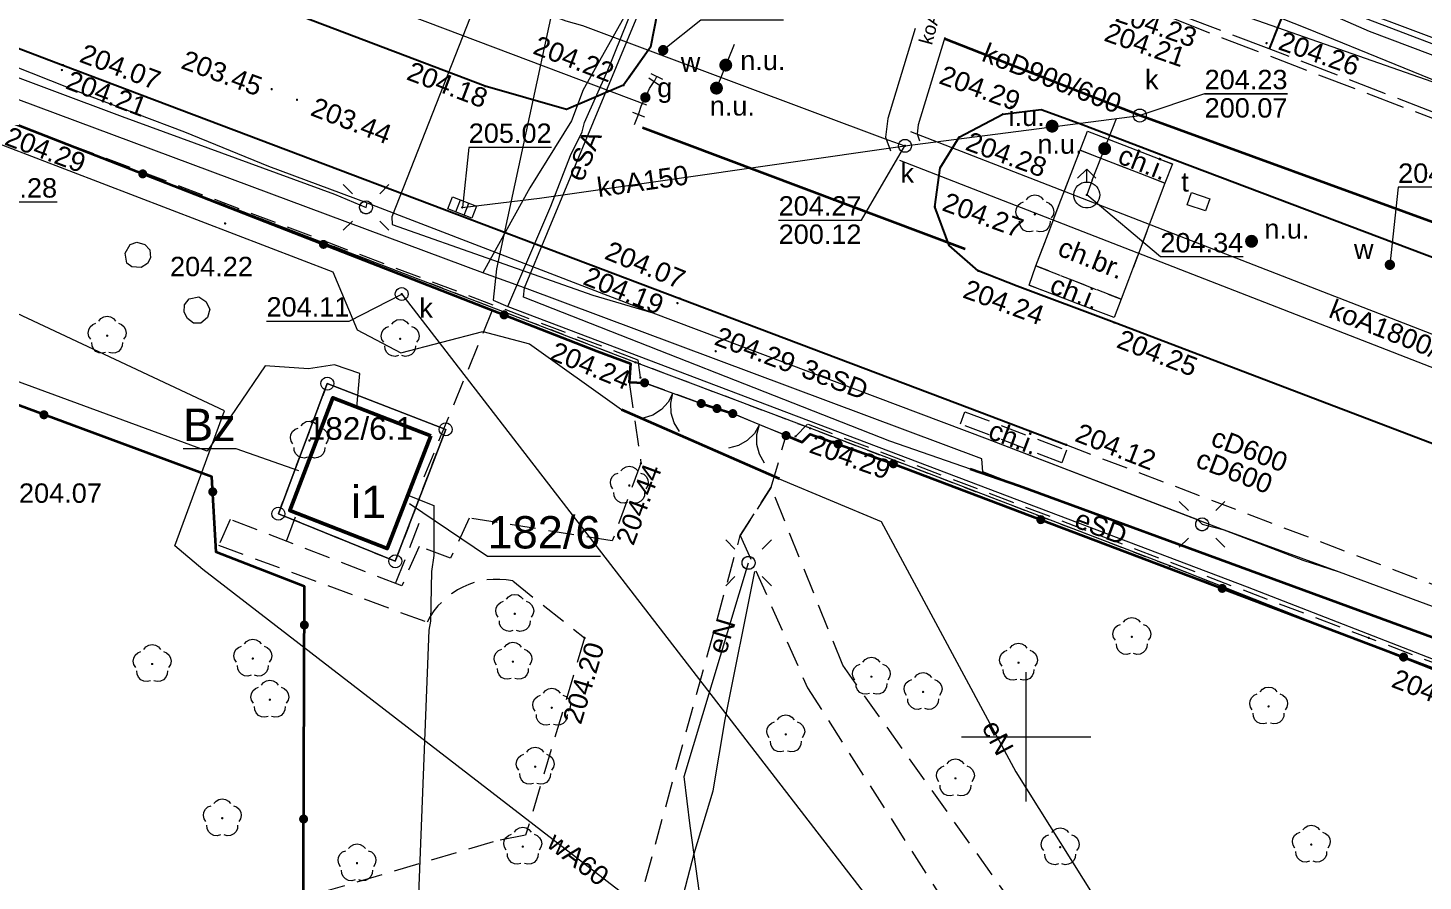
# Model space of a CAD drawing. Extents: x 0 to 7423283, y 0 to 5548300.
# Drawn here: x 7422411.4 to 7422465.4, y 5548194.4 to 5548227.4 of the extents above; entities that cross this region are included whole.
import ezdxf
from ezdxf.enums import TextEntityAlignment as Align

# ---------------------------------------------------------------- set-up
doc = ezdxf.new("R2010")
doc.units = 0
for name, pattern in [('PRZER1-1', [2, 1, -1]), ('PRZER2-1', [3, 2, -1]), ('PRZER3-1', [4, 3, -1])]:
    doc.linetypes.add(name, pattern=pattern)
doc.layers.get('0').update_dxf_attribs({"linetype": 'CONTINUOUS', "lineweight": 13})
for name, color, linetype, lineweight in [('BUIB12_03', 7, 'CONTINUOUS', 18), ('GSLKOC', 7, 'CONTINUOUS', 18), ('KTCR02', 7, 'PRZER2-1', 18), ('KTCR02_O', 7, 'PRZER2-1', 18), ('KTCR04', 7, 'PRZER2-1', 18), ('KTJZ01', 7, 'PRZER3-1', 18), ('KTKR01', 7, 'CONTINUOUS', 25), ('KTOK02', 7, 'CONTINUOUS', 18), ('KTOK05_01', 7, 'CONTINUOUS', 35), ('RTPW02', 7, 'CONTINUOUS', 13), ('RTPW02_O', 7, 'CONTINUOUS', 13), ('SUSM', 7, 'CONTINUOUS', 18)]:
    doc.layers.add(name, color=color, linetype=linetype, lineweight=lineweight)
for name, color, linetype, lineweight, true_color in [('EGBB01', 7, 'CONTINUOUS', 50, 0x0a0909), ('EGBB01_O', 7, 'CONTINUOUS', 50, 0x0a0909), ('EGBD03', 7, 'CONTINUOUS', 18, 0x008000), ('EGBD03_O', 7, 'CONTINUOUS', 18, 0x008000), ('EGBP04', 7, 'CONTINUOUS', 18, 0x008000), ('EGBU01', 7, 'PRZER1-1', 18, 0x008000), ('EGBU01_O', 7, 'PRZER1-1', 18, 0x008000), ('OBOP02', 7, 'CONTINUOUS', 18, 0x008000), ('SUOP03', 1, 'CONTINUOUS', 35, 0xff0000), ('SUPC05_O', 7, 'CONTINUOUS', 18, 0xd200d2), ('SUPE03', 1, 'CONTINUOUS', 18, 0xff0000), ('SUPE03_O', 1, 'CONTINUOUS', 18, 0xff0000), ('SUPE04', 1, 'CONTINUOUS', 18, 0xff0000), ('SUPE04_O', 1, 'CONTINUOUS', 18, 0xff0000), ('SUPG03', 7, 'CONTINUOUS', 18, 0xbfbf00), ('SUPG05', 7, 'CONTINUOUS', 18, 0xbfbf00), ('SUPK03', 7, 'CONTINUOUS', 18, 0x803300), ('SUPK03_O', 7, 'CONTINUOUS', 18, 0x803300), ('SUPK05', 7, 'CONTINUOUS', 18, 0x803300), ('SUPT01', 7, 'CONTINUOUS', 18, 0xff9100), ('SUPW03', 5, 'CONTINUOUS', 18, 0x0000ff), ('SUPW03_O', 5, 'CONTINUOUS', 18, 0x0000ff), ('SUUS02', 7, 'CONTINUOUS', 18, 0x0a0909), ('SUUS05', 7, 'CONTINUOUS', 18, 0x0a0909), ('SUUS15', 7, 'CONTINUOUS', 18, 0xff9100), ('SUUS15_O', 7, 'CONTINUOUS', 18, 0xff9100), ('SUUS22', 7, 'CONTINUOUS', 18, 0x0a0909), ('SUUS22_O', 7, 'CONTINUOUS', 18, 0x0a0909), ('SUXX_01', 7, 'CONTINUOUS', 18, 0x0a0909)]:
    doc.layers.add(name, color=color, linetype=linetype, lineweight=lineweight, true_color=true_color)
for name, color, linetype, true_color in [('SUPS01_02', 7, 'CONTINUOUS', 0xd200d2), ('SUPS01_02_O', 7, 'CONTINUOUS', 0xd200d2), ('SUPS01_05', 7, 'CONTINUOUS', 0x803300), ('SUPS01_05_O', 7, 'CONTINUOUS', 0x803300), ('SUPS01_08', 5, 'CONTINUOUS', 0x0000ff), ('SUPS01_08_O', 5, 'CONTINUOUS', 0x0000ff), ('SUUS25', 7, 'CONTINUOUS', 0x0a0909), ('SUUS25_O', 7, 'CONTINUOUS', 0x0a0909), ('SUUS30_01', 7, 'CONTINUOUS', 0x0a0909), ('SUUS30_01_O', 7, 'CONTINUOUS', 0x0a0909), ('SUUS31_01', 7, 'CONTINUOUS', 0x0a0909), ('SUUS31_01_O', 7, 'CONTINUOUS', 0x0a0909)]:
    doc.layers.add(name, color=color, linetype=linetype, true_color=true_color)
doc.styles.add('GEO-INFO', font='Arial')

# ---------------------------------------------------------------- blocks, each defined once
blk = doc.blocks.new('EPPGS')
at = {"color": 0}
blk.add_lwpolyline([(0.5, 0), (0.475528, -0.154508), (0.404508, -0.293893), (0.293893, -0.404508), (0.154508, -0.475528), (0, -0.5), (-0.154508, -0.475528), (-0.293893, -0.404508), (-0.404508, -0.293893), (-0.475528, -0.154508), (-0.5, 0), (-0.475528, 0.154508), (-0.404508, 0.293893), (-0.293893, 0.404508), (-0.154508, 0.475528), (0, 0.5), (0.154508, 0.475528), (0.293893, 0.404508), (0.404508, 0.293893), (0.475528, 0.154508)], close=True, dxfattribs=at)
blk = doc.blocks.new('EPPGN')
blk.add_hatch(color=0).paths.add_polyline_path([(-0.09, 0), (-0.085595, -0.027812), (-0.072812, -0.052901), (-0.052901, -0.072812), (-0.027812, -0.085595), (0, -0.09), (0.027812, -0.085595), (0.052901, -0.072812), (0.072812, -0.052901), (0.085595, -0.027812), (0.09, 0), (0.085595, 0.027812), (0.072812, 0.052901), (0.052901, 0.072812), (0.027812, 0.085595), (0, 0.09), (-0.027812, 0.085595), (-0.052901, 0.072812), (-0.072812, 0.052901), (-0.085595, 0.027812)])
blk = doc.blocks.new('SPDLP')
blk.add_hatch(color=0).paths.add_polyline_path([(-0.09, 0), (-0.085595, -0.027812), (-0.072812, -0.052901), (-0.052901, -0.072812), (-0.027812, -0.085595), (0, -0.09), (0.027812, -0.085595), (0.052901, -0.072812), (0.072812, -0.052901), (0.085595, -0.027812), (0.09, 0), (0.085595, 0.027812), (0.072812, 0.052901), (0.052901, 0.072812), (0.027812, 0.085595), (0, 0.09), (-0.027812, 0.085595), (-0.052901, 0.072812), (-0.072812, 0.052901), (-0.085595, 0.027812)])
at = {"color": 0}
for points in [[(-1.292703, 0.137547), (-1.355024, 0.389802), (-1.327532, 0.648184), (-1.213525, 0.881678), (-1.026689, 1.062258), (-0.78945, 1.168249), (-0.530282, 1.186929)], [(-0.268652, 1.271938), (-0.048001, 1.40916), (0.20623, 1.462858), (0.463525, 1.426585), (0.693003, 1.304695), (0.867117, 1.11182), (0.964971, 0.871109)], [(1.126667, 0.648554), (1.325358, 0.481106), (1.454989, 0.255912), (1.5, 0), (1.454989, -0.255912), (1.325358, -0.481106), (1.126667, -0.648554)], [(-0.530282, -1.186929), (-0.78945, -1.168249), (-1.026689, -1.062258), (-1.213525, -0.881678), (-1.327532, -0.648184), (-1.355024, -0.389802), (-1.292703, -0.137547)], [(0.964971, -0.871109), (0.867117, -1.11182), (0.693003, -1.304695), (0.463525, -1.426585), (0.20623, -1.462858), (-0.048001, -1.40916), (-0.268652, -1.271938)]]:
    blk.add_lwpolyline(points, dxfattribs=at)
blk = doc.blocks.new('KOLO')
blk.add_hatch(color=0).paths.add_polyline_path([(0, 0.5), (-0.12941, 0.482963), (-0.25, 0.433013), (-0.353553, 0.353553), (-0.433013, 0.25), (-0.482963, 0.12941), (-0.5, 0), (-0.482963, -0.12941), (-0.433013, -0.25), (-0.353553, -0.353553), (-0.25, -0.433013), (-0.12941, -0.482963), (0, -0.5), (0.12941, -0.482963), (0.25, -0.433013), (0.353553, -0.353553), (0.433013, -0.25), (0.482963, -0.12941), (0.5, 0), (0.482963, 0.12941), (0.433013, 0.25), (0.353553, 0.353553), (0.25, 0.433013), (0.12941, 0.482963)])
blk = doc.blocks.new('SUUS05')
at = {"color": 0}
blk.add_lwpolyline([(0.5, -0.25), (-0.5, -0.25), (-0.5, 0.25), (0.5, 0.25)], close=True, dxfattribs=at)
for points in [[(-0.175, -0.25), (-0.175, 0.25)], [(0.175, -0.25), (0.175, 0.25)]]:
    blk.add_lwpolyline(points, dxfattribs=at)
blk = doc.blocks.new('OKRAG_PELNY')
at = {"color": 0}
blk.add_lwpolyline([(0.5, 0), (0.482963, -0.12941), (0.433013, -0.25), (0.353553, -0.353553), (0.25, -0.433013), (0.12941, -0.482963), (0, -0.5), (-0.12941, -0.482963), (-0.25, -0.433013), (-0.353553, -0.353553), (-0.433013, -0.25), (-0.482963, -0.12941), (-0.5, 0), (-0.482963, 0.12941), (-0.433013, 0.25), (-0.353553, 0.353553), (-0.25, 0.433013), (-0.12941, 0.482963), (0, 0.5), (0.12941, 0.482963), (0.25, 0.433013), (0.353553, 0.353553), (0.433013, 0.25), (0.482963, 0.12941)], close=True, dxfattribs=at)
blk = doc.blocks.new('PION_C')
at = {"color": 0}
blk.add_lwpolyline([(0, 0.5), (0, -0.5)], dxfattribs=at)
blk = doc.blocks.new('PROSTOKAT1_5-1_PELNY')
at = {"color": 0}
blk.add_lwpolyline([(0.75, -0.5), (-0.75, -0.5), (-0.75, 0.5), (0.75, 0.5)], close=True, dxfattribs=at)
blk = doc.blocks.new('SUSM01_01')
at = {"color": 0}
for points in [[(-0.353553, 0.353553), (-0.212132, 0.212132)], [(0.353553, 0.353553), (0.212132, 0.212132)], [(-0.353553, -0.353553), (-0.212132, -0.212132)], [(0.353553, -0.353553), (0.212132, -0.212132)]]:
    blk.add_lwpolyline(points, dxfattribs=at)
blk.add_lwpolyline([(0.1, 0), (0.093969, -0.034202), (0.076604, -0.064279), (0.05, -0.086603), (0.025882, -0.096593), (0, -0.1), (-0.025882, -0.096593), (-0.05, -0.086603), (-0.073305, -0.068017), (-0.090097, -0.043388), (-0.098883, -0.014904), (-0.098883, 0.014904), (-0.090097, 0.043388), (-0.073305, 0.068017), (-0.05, 0.086603), (-0.022252, 0.097493), (0.007473, 0.09972), (0.036534, 0.093087), (0.062349, 0.078183), (0.082624, 0.056332), (0.095557, 0.029476)], close=True, dxfattribs=at)
blk = doc.blocks.new('SUUS02')
at = {"color": 0}
blk.add_lwpolyline([(1, 0), (0.984808, -0.173648), (0.939693, -0.34202), (0.866025, -0.5), (0.766044, -0.642788), (0.642788, -0.766044), (0.5, -0.866025), (0.34202, -0.939693), (0.173648, -0.984808), (0, -1), (-0.173648, -0.984808), (-0.34202, -0.939693), (-0.5, -0.866025), (-0.654861, -0.75575), (-0.786053, -0.618159), (-0.888835, -0.458227), (-0.959493, -0.281733), (-0.995472, -0.095056), (-0.995472, 0.095056), (-0.959493, 0.281733), (-0.888835, 0.458227), (-0.786053, 0.618159), (-0.654861, 0.75575), (-0.5, 0.866025), (-0.327068, 0.945001), (-0.142315, 0.989821), (0.047582, 0.998867), (0.235759, 0.971812), (0.415415, 0.909632), (0.580057, 0.814576), (0.723734, 0.690079), (0.841254, 0.540641), (0.928368, 0.371662), (0.981929, 0.189251)], close=True, dxfattribs=at)
for points in [[(1, 0), (2, 0)], [(1.292893, 0.707107), (2, 0), (1.292893, -0.707107)]]:
    blk.add_lwpolyline(points, dxfattribs=at)
blk = doc.blocks.new('SLBRA')
at = {"color": 0}
for points in [[(0, 0), (-0.068148, -0.517638), (-0.267949, -1), (-0.585786, -1.414214), (-1, -1.732051)], [(1, -1.732051), (0.585786, -1.414214), (0.267949, -1), (0.068148, -0.517638), (0, 0)]]:
    blk.add_lwpolyline(points, dxfattribs=at)

msp = doc.modelspace()

# ---------------------------------------------------------------- linework, layer by layer
at = {"color": 7, "linetype": 'Continuous', "lineweight": 13, "elevation": 100, "flags": 128}
for points in [[(7422450, 5548197.5), (7422450, 5548202.5)], [(7422447.5, 5548200), (7422452.5, 5548200)]]:
    msp.add_lwpolyline(points, dxfattribs=at)
at = {"layer": 'BUIB12_03', "color": 7, "linetype": 'Continuous', "lineweight": 18, "elevation": 10.18}
for points in [[(7422415.36, 5548219.02), (7422415.61, 5548219.12), (7422415.93, 5548219.03), (7422416.12, 5548218.82), (7422416.14, 5548218.51), (7422416.03, 5548218.29), (7422415.78, 5548218.14), (7422415.42, 5548218.16), (7422415.23, 5548218.3), (7422415.16, 5548218.69)], [(7422418.01, 5548217), (7422418.29, 5548216.82), (7422418.44, 5548216.53), (7422418.35, 5548216.21), (7422418.09, 5548215.98), (7422417.81, 5548215.99), (7422417.58, 5548216.16), (7422417.45, 5548216.41), (7422417.46, 5548216.7), (7422417.64, 5548216.93)]]:
    msp.add_lwpolyline(points, close=True, dxfattribs=at)
at = {"layer": 'EGBB01', "color": 18, "linetype": 'Continuous', "lineweight": 50, "true_color": 0x0a0909, "elevation": 10.26}
msp.add_lwpolyline([(7422426.99, 5548211.63), (7422423.19, 5548213.1), (7422421.53, 5548208.74), (7422425.3, 5548207.27)], close=True, dxfattribs=at)
at = {"layer": 'EGBD03', "color": 96, "linetype": 'Continuous', "lineweight": 18, "true_color": 0x008000, "elevation": 10.3}
msp.add_lwpolyline([(7422625.3, 5547895.12), (7422601.46, 5548151.54), (7422591.42, 5548155.3), (7422589.92, 5548155.86), (7422587.57, 5548156.75), (7422583.47, 5548158.28), (7422573.31, 5548162.23), (7422572.77, 5548162.45), (7422556.89, 5548168.32), (7422545.47, 5548172.54), (7422514.79, 5548184.14), (7422483.18, 5548195.69), (7422455.56, 5548206.6), (7422441.65, 5548211.92), (7422434.9, 5548214.47), (7422406.59, 5548225.32)], dxfattribs=at)
for points in [[(7422422.98, 5548213.65), (7422421.09, 5548208.62), (7422425.61, 5548206.78), (7422427.56, 5548211.88)], [(7422427.56, 5548211.88), (7422425.61, 5548206.78), (7422421.09, 5548208.62), (7422422.98, 5548213.65)]]:
    msp.add_lwpolyline(points, close=True, dxfattribs=at)
at = {"layer": 'EGBD03_O', "color": 96, "linetype": 'Continuous', "lineweight": 9, "true_color": 0x008000, "elevation": 10.8, "flags": 128}
msp.add_lwpolyline([(7422433.544, 5548206.968), (7422429.176, 5548206.968), (7422426.166, 5548209.007)], dxfattribs=at)
at = {"layer": 'EGBU01', "color": 7, "linetype": 'Continuous', "lineweight": 18, "elevation": 10.17}
msp.add_lwpolyline([(7422625.3, 5547895.12), (7422601.46, 5548151.54), (7422591.42, 5548155.3), (7422589.92, 5548155.86), (7422587.57, 5548156.75), (7422583.47, 5548158.28), (7422573.31, 5548162.23), (7422572.77, 5548162.45), (7422556.89, 5548168.32), (7422545.47, 5548172.54), (7422514.79, 5548184.14), (7422483.18, 5548195.69), (7422455.56, 5548206.6), (7422441.65, 5548211.92), (7422434.9, 5548214.47), (7422406.59, 5548225.32)], dxfattribs=at)
at = {"layer": 'EGBU01', "color": 96, "linetype": 'PRZER1-1', "lineweight": 18, "ltscale": 0.5, "true_color": 0x008000, "elevation": 10.18}
msp.add_lwpolyline([(7422625.3, 5547895.12), (7422601.46, 5548151.54), (7422591.42, 5548155.3), (7422589.92, 5548155.86), (7422587.57, 5548156.75), (7422583.47, 5548158.28), (7422573.31, 5548162.23), (7422572.77, 5548162.45), (7422556.89, 5548168.32), (7422545.47, 5548172.54), (7422514.79, 5548184.14), (7422483.18, 5548195.69), (7422455.56, 5548206.6), (7422441.65, 5548211.92), (7422434.9, 5548214.47), (7422406.59, 5548225.32)], dxfattribs=at)
at = {"layer": 'EGBU01', "color": 7, "linetype": 'Continuous', "lineweight": 18, "elevation": 10.17}
for points in [[(7422422.98, 5548213.65), (7422421.09, 5548208.62), (7422425.61, 5548206.78), (7422427.56, 5548211.88)], [(7422427.56, 5548211.88), (7422425.61, 5548206.78), (7422421.09, 5548208.62), (7422422.98, 5548213.65)]]:
    msp.add_lwpolyline(points, close=True, dxfattribs=at)
at = {"layer": 'EGBU01', "color": 96, "linetype": 'PRZER1-1', "lineweight": 18, "ltscale": 0.5, "true_color": 0x008000, "elevation": 10.18}
for points in [[(7422422.98, 5548213.65), (7422421.09, 5548208.62), (7422425.61, 5548206.78), (7422427.56, 5548211.88)], [(7422427.56, 5548211.88), (7422425.61, 5548206.78), (7422421.09, 5548208.62), (7422422.98, 5548213.65)]]:
    msp.add_lwpolyline(points, close=True, dxfattribs=at)
at = {"layer": 'EGBU01_O', "color": 96, "linetype": 'Continuous', "lineweight": 9, "true_color": 0x008000, "elevation": 10.8, "flags": 128}
msp.add_lwpolyline([(7422417.404, 5548211.144), (7422419.441, 5548211.144), (7422421.873, 5548210.291)], dxfattribs=at)
at = {"layer": 'GSLKOC', "color": 7, "linetype": 'PRZER2-1', "lineweight": 18, "ltscale": 0.5, "elevation": 10.18}
for points in [[(7422426.73, 5548210.05), (7422429.41, 5548216.58)], [(7422421.405, 5548207.557), (7422421.8, 5548208.64)], [(7422425.625, 5548205.921), (7422426.61, 5548208.45)]]:
    msp.add_lwpolyline(points, dxfattribs=at)
at = {"layer": 'KTCR02', "color": 7, "linetype": 'PRZER2-1', "lineweight": 18, "ltscale": 0.5, "elevation": 10.18}
for points in [[(7422360.64, 5548242.75), (7422360.73, 5548243), (7422363.11, 5548244.63), (7422363.18, 5548244.79), (7422391.68, 5548234), (7422412.76, 5548225.96), (7422436.61, 5548216.94), (7422447.83, 5548212.7), (7422451.56, 5548211.28), (7422468.71, 5548204.75), (7422488.52, 5548197.18), (7422509.41, 5548189.24), (7422532.98, 5548180.28), (7422560.57, 5548169.81), (7422584.15, 5548160.89), (7422593.58, 5548157.34), (7422597.33, 5548155.95), (7422605, 5548153.2), (7422612.24, 5548150.87), (7422619.7, 5548148.76)], [(7422435.09, 5548213.88), (7422435, 5548214.56), (7422410.74, 5548223.75), (7422393.06, 5548230.49), (7422375.89, 5548236.98), (7422360.64, 5548242.75)], [(7422601.45, 5548151.59), (7422583.54, 5548158.22), (7422583.52, 5548158.47), (7422582.85, 5548158.71), (7422582.455, 5548157.546), (7422582.42, 5548157.56), (7422581.8, 5548157.81), (7422579.71, 5548158.63), (7422578.9, 5548158.92), (7422576.68, 5548159.77), (7422576.04, 5548160.02), (7422573.79, 5548160.81), (7422573.21, 5548161.04), (7422573.123, 5548161.074), (7422573.61, 5548162.23), (7422572.95, 5548162.48), (7422572.88, 5548162.29), (7422559.48, 5548167.33), (7422531.89, 5548177.79), (7422508.44, 5548186.58), (7422487.38, 5548194.61), (7422467.75, 5548202.1), (7422441.55, 5548212.08), (7422441.09, 5548211.61)]]:
    msp.add_lwpolyline(points, dxfattribs=at)
for points in [[(7422452.38, 5548223.41), (7422455.66, 5548222.14), (7422455.37, 5548221.4), (7422452.09, 5548222.67)], [(7422452.09, 5548222.67), (7422455.37, 5548221.4), (7422453.68, 5548216.91), (7422450.38, 5548218.2)], [(7422450.38, 5548218.2), (7422453.68, 5548216.91), (7422453.41, 5548216.2), (7422450.12, 5548217.45)], [(7422447.64, 5548212.56), (7422451.57, 5548211.07), (7422451.38, 5548210.59), (7422447.47, 5548212.09)], [(7422447.64, 5548212.56), (7422451.57, 5548211.07), (7422451.38, 5548210.59), (7422447.47, 5548212.09)]]:
    msp.add_lwpolyline(points, close=True, dxfattribs=at)
msp.add_lwpolyline([(7422434.08, 5548190.06), (7422438.95, 5548207.78), (7422440.15, 5548209.64), (7422440.72, 5548211.64), (7422438.66, 5548212.49), (7422437.44, 5548212.88), (7422435.25, 5548213.68), (7422434.65, 5548213.7), (7422435.11, 5548210.57), (7422434, 5548207.57), (7422428.47, 5548208.45), (7422427.75, 5548206.9), (7422426.53, 5548207.35), (7422425.86, 5548205.83), (7422419.23, 5548208.4), (7422418.78, 5548207.4), (7422426.84, 5548204.43, -0.338704), (7422430.15, 5548206.02), (7422432.93, 5548203.82), (7422430.65, 5548196.19), (7422429.4, 5548195.94), (7422422.83, 5548194)], format="xyb", dxfattribs=at)
at = {"layer": 'KTCR04', "color": 7, "linetype": 'PRZER2-1', "lineweight": 18, "ltscale": 0.5, "elevation": 10.18}
msp.add_lwpolyline([(7422440.15, 5548209.64), (7422438.95, 5548207.78), (7422441.55, 5548201.89), (7422449.34, 5548189.69), (7422470.07, 5548166.05), (7422476.71, 5548156.59), (7422481.7, 5548154.28), (7422472.05, 5548167), (7422451.3, 5548191), (7422442.91, 5548202.77)], close=True, dxfattribs=at)
at = {"layer": 'KTJZ01', "color": 7, "linetype": 'PRZER3-1', "lineweight": 18, "ltscale": 0.5, "elevation": 10.18}
for points in [[(7422329.53, 5548262.96), (7422328.25, 5548263.93), (7422327.51, 5548266.07), (7422327.97, 5548267.72), (7422329.43, 5548269.02), (7422331.02, 5548269.5), (7422332.57, 5548269.17), (7422348.64, 5548263.05), (7422386.58, 5548248.69), (7422433.37, 5548230.93), (7422434.61, 5548230.22), (7422435.35, 5548229.28), (7422435.74, 5548227.97), (7422435.48, 5548226.65), (7422434.44, 5548225.18), (7422432.23, 5548224.24), (7422429.09, 5548225.14), (7422383.01, 5548242.62), (7422358.98, 5548251.79)], [(7422453.41, 5548216.01), (7422449.66, 5548217.42), (7422448.15, 5548218.01), (7422447.03, 5548218.99), (7422446.48, 5548220.48), (7422446.68, 5548221.99), (7422447.41, 5548223.17), (7422449.1, 5548224.06), (7422450.59, 5548224.24), (7422452.04, 5548223.71), (7422455.76, 5548222.3), (7422526.51, 5548195.57), (7422573.72, 5548177.66), (7422574.46, 5548177.27), (7422574.76, 5548177.04), (7422575.38, 5548176.26), (7422575.7, 5548175.48), (7422575.93, 5548174.64), (7422575.82, 5548172.87), (7422574.87, 5548171.61), (7422573.39, 5548171.13), (7422571.54, 5548171.21), (7422525.16, 5548188.7)], [(7422453.68, 5548216.91), (7422453.41, 5548216.2), (7422450.12, 5548217.45), (7422450.38, 5548218.2), (7422452.09, 5548222.67), (7422452.38, 5548223.41), (7422455.66, 5548222.14), (7422455.37, 5548221.4)]]:
    msp.add_lwpolyline(points, close=True, dxfattribs=at)
msp.add_lwpolyline([(7422569.8, 5548184.56), (7422533.48, 5548198.33), (7422506.8, 5548208.44), (7422478.708, 5548219.157), (7422476.97, 5548219.82), (7422459.4, 5548226.59), (7422451.57, 5548229.56), (7422450.57, 5548230.18), (7422449.36, 5548231.51), (7422448.74, 5548232.78), (7422448.52, 5548234.32), (7422448.9, 5548236.21), (7422448.68, 5548236.23), (7422448.36, 5548234.88), (7422448.45, 5548233.28), (7422448.74, 5548232.2), (7422449.55, 5548230.91), (7422450.17, 5548230.25), (7422451.52, 5548229.34), (7422453.84, 5548228.49), (7422457.58, 5548227.02), (7422483.32, 5548217.17), (7422530.04, 5548199.41), (7422576.28, 5548181.84)], dxfattribs=at)
at = {"layer": 'KTKR01', "color": 7, "linetype": 'Continuous', "lineweight": 25, "elevation": 10.18}
for points in [[(7422240.02, 5548291.48), (7422254.7, 5548285.88), (7422258.43, 5548284.45), (7422259.85, 5548283.95), (7422290.47, 5548272.35), (7422297.44, 5548269.71), (7422314.35, 5548263.32), (7422341.4, 5548253.08), (7422356.43, 5548247.36), (7422363.18, 5548244.79), (7422391.68, 5548234), (7422412.76, 5548225.96), (7422436.61, 5548216.94), (7422447.83, 5548212.7), (7422451.56, 5548211.28)], [(7422476.97, 5548219.82), (7422478.72, 5548224.26), (7422461.14, 5548230.98), (7422459.4, 5548226.59)]]:
    msp.add_lwpolyline(points, dxfattribs=at)
for points in [[(7422329.53, 5548262.96), (7422328.25, 5548263.93), (7422327.51, 5548266.07), (7422327.97, 5548267.72), (7422329.43, 5548269.02), (7422331.02, 5548269.5), (7422332.57, 5548269.17), (7422348.64, 5548263.05), (7422386.58, 5548248.69), (7422433.37, 5548230.93), (7422434.61, 5548230.22), (7422435.35, 5548229.28), (7422435.74, 5548227.97), (7422435.48, 5548226.65), (7422434.44, 5548225.18), (7422432.23, 5548224.24), (7422429.09, 5548225.14), (7422383.01, 5548242.62), (7422358.98, 5548251.79)], [(7422453.41, 5548216.01), (7422449.66, 5548217.42), (7422448.15, 5548218.01), (7422447.03, 5548218.99), (7422446.48, 5548220.48), (7422446.68, 5548221.99), (7422447.41, 5548223.17), (7422449.1, 5548224.06), (7422450.59, 5548224.24), (7422452.04, 5548223.71), (7422455.76, 5548222.3), (7422526.51, 5548195.57), (7422573.72, 5548177.66), (7422574.46, 5548177.27), (7422574.76, 5548177.04), (7422575.38, 5548176.26), (7422575.7, 5548175.48), (7422575.93, 5548174.64), (7422575.82, 5548172.87), (7422574.87, 5548171.61), (7422573.39, 5548171.13), (7422571.54, 5548171.21), (7422525.16, 5548188.7)]]:
    msp.add_lwpolyline(points, close=True, dxfattribs=at)
at = {"layer": 'KTOK02', "color": 7, "linetype": 'Continuous', "lineweight": 18, "elevation": 10.18}
for points in [[(7422435.25, 5548213.68), (7422437.44, 5548212.88)], [(7422438.66, 5548212.49), (7422440.72, 5548211.64)]]:
    msp.add_lwpolyline(points, dxfattribs=at)
at = {"layer": 'KTOK05_01', "color": 7, "linetype": 'Continuous', "lineweight": 35, "elevation": 10.18}
for points in [[(7422360.64, 5548242.75), (7422375.89, 5548236.98), (7422393.06, 5548230.49), (7422410.74, 5548223.75), (7422433.42, 5548214.9), (7422434.71, 5548214.42), (7422434.65, 5548213.7), (7422435.25, 5548213.68)], [(7422421.14, 5548176.84), (7422421.33, 5548177.31), (7422421.84, 5548178.52), (7422422.03, 5548187.74), (7422422.1, 5548205.81), (7422418.68, 5548207.13), (7422418.52, 5548210.04), (7422408.2, 5548213.86), (7422372.09, 5548227.33)], [(7422437.44, 5548212.88), (7422438.66, 5548212.49)], [(7422440.72, 5548211.64), (7422441.34, 5548211.38), (7422441.65, 5548211.7), (7422444.87, 5548210.55)], [(7422444.87, 5548210.55), (7422568.49, 5548163.72)]]:
    msp.add_lwpolyline(points, dxfattribs=at)
at = {"layer": 'SUOP03', "color": 36, "linetype": 'Continuous', "lineweight": 35, "true_color": 0x803300, "elevation": 10.18}
msp.add_lwpolyline([(7422607.54, 5548162.455), (7422573.85, 5548176.58), (7422534.15, 5548193.56), (7422527.1, 5548196.32), (7422494.22, 5548209.03), (7422480.46, 5548214.21), (7422466.14, 5548219.73), (7422454.4, 5548224.01), (7422446.85, 5548226.98)], dxfattribs=at)
at = {"layer": 'SUOP03', "color": 52, "linetype": 'Continuous', "lineweight": 35, "true_color": 0xbfbf00, "elevation": 10.18}
msp.add_lwpolyline([(7422435.17, 5548223.55), (7422447.65, 5548218.86)], dxfattribs=at)
at = {"layer": 'SUOP03', "color": 1, "linetype": 'Continuous', "lineweight": 35, "true_color": 0xff0000, "elevation": 10.18}
for points in [[(7422434.36, 5548212.65), (7422440.46, 5548209.975)], [(7422456.224, 5548207.31), (7422449.75, 5548209.68), (7422447.834, 5548210.346)], [(7422576.98, 5548161.28), (7422575.4, 5548162.13), (7422550.05, 5548171.82), (7422544.45, 5548173.83), (7422528.37, 5548180.02), (7422513.34, 5548185.67), (7422484.5, 5548196.96), (7422456.224, 5548207.31)]]:
    msp.add_lwpolyline(points, dxfattribs=at)
at = {"layer": 'SUPE03', "color": 1, "linetype": 'Continuous', "lineweight": 18, "true_color": 0xff0000, "elevation": 10.18}
for points in [[(7422428.99, 5548217.93), (7422391.48, 5548231.93), (7422352.05, 5548246.87), (7422337.66, 5548252.12), (7422321.32, 5548257.94), (7422297.25, 5548266.85)], [(7422435.81, 5548246.41), (7422425.48, 5548220.09), (7422425.49, 5548219.8), (7422433.25, 5548217.07), (7422435.57, 5548216.39), (7422448.5, 5548211.52), (7422460.7, 5548206.83), (7422462.11, 5548206.37), (7422470.83, 5548203.15), (7422479.69, 5548199.83), (7422488.08, 5548196.72), (7422494.36, 5548194.3), (7422507.21, 5548189.44), (7422514.55, 5548186.51), (7422522.05, 5548183.7), (7422528.26, 5548181.29), (7422532.97, 5548179.49), (7422543.86, 5548175.5), (7422547.99, 5548174.02)], [(7422444.36, 5548246.08), (7422440.55, 5548239.8), (7422438.99, 5548236.08), (7422437.62, 5548233.45), (7422432.88, 5548225), (7422432.43, 5548223.81), (7422430.81, 5548221.21), (7422428.99, 5548217.93)], [(7422437.4, 5548245.34), (7422433.7, 5548236.84), (7422433.34, 5548236.17), (7422432.96, 5548234.05), (7422429.53, 5548218.08), (7422429.39, 5548216.87), (7422429.96, 5548216.63)], [(7422429.96, 5548216.63), (7422431.62, 5548220.51), (7422432.38, 5548222.46), (7422432.84, 5548223.38), (7422432.93, 5548223.74), (7422433.83, 5548225.77), (7422440.29, 5548241.76), (7422439.17, 5548244.53), (7422437.4, 5548245.34)], [(7422449.75, 5548209.68), (7422444.74, 5548211.42), (7422430.57, 5548216.99), (7422430.61, 5548217.35), (7422437.72, 5548234.47), (7422438.77, 5548237.36)], [(7422624.46, 5548169.25), (7422624, 5548169.58), (7422616.56, 5548171.61), (7422606.77, 5548174.71), (7422585.18, 5548183.16), (7422557.07, 5548193), (7422532.65, 5548202.39), (7422523.19, 5548205.79), (7422504.75, 5548213.09), (7422477.2, 5548222.73), (7422450.74, 5548232.63), (7422448.04, 5548233.82), (7422444.71, 5548235.15), (7422439.34, 5548237.09), (7422438.77, 5548237.36)], [(7422449.75, 5548209.68), (7422448.33, 5548210.24), (7422448.29, 5548210.74), (7422430.61, 5548217.35), (7422428.99, 5548217.93)], [(7422429.96, 5548216.63), (7422458.55, 5548205.79), (7422475.19, 5548199.32), (7422477.65, 5548198.46), (7422493.77, 5548192.23), (7422494.02, 5548192.2), (7422560.14, 5548166.9), (7422575.2, 5548161.21)]]:
    msp.add_lwpolyline(points, dxfattribs=at)
at = {"layer": 'SUPE04', "color": 1, "linetype": 'Continuous', "lineweight": 18, "true_color": 0xff0000, "elevation": 10.18}
for points in [[(7422251.75, 5548282.04), (7422256.02, 5548283.55), (7422258.32, 5548283.61), (7422259.3, 5548283.21), (7422275.24, 5548277.15), (7422281.72, 5548274.9), (7422306.24, 5548265.58), (7422306.45, 5548265.62), (7422306.61, 5548265.46), (7422308.21, 5548264.8), (7422322.37, 5548259.68), (7422324.97, 5548258.81), (7422334.17, 5548255.3), (7422334.31, 5548255.04), (7422334.53, 5548255.2), (7422362.89, 5548244.27), (7422363.98, 5548243.74), (7422371.44, 5548241.16), (7422384.67, 5548236.21), (7422394.94, 5548232.24), (7422413.77, 5548224.77), (7422417.46, 5548223.38), (7422420.71, 5548222.05), (7422424.52, 5548220.64)], [(7422257.95, 5548281.88), (7422278.42, 5548275.33), (7422294.97, 5548269.41), (7422305.58, 5548265.8), (7422322.27, 5548259.72), (7422324.74, 5548258.9), (7422331.06, 5548256.55), (7422334.17, 5548255.3), (7422334.53, 5548255.2), (7422359.07, 5548245.76), (7422373.76, 5548239.91), (7422385.51, 5548235.48), (7422386.37, 5548235.03), (7422394.44, 5548231.87), (7422395.38, 5548231.34), (7422415.05, 5548223.97), (7422423.26, 5548220.97), (7422424.48, 5548220.46), (7422424.52, 5548220.64)], [(7422451.56, 5548232.16), (7422453.84, 5548231.32), (7422475.14, 5548223.2), (7422477.34, 5548222.45), (7422483.9, 5548219.98), (7422498.69, 5548214.65), (7422512.44, 5548209.54), (7422513.82, 5548208.96)], [(7422424.12, 5548212.74), (7422424.24, 5548214.04), (7422423.26, 5548214.38), (7422422.26, 5548214.22), (7422420.58, 5548214.34), (7422418.34, 5548211.04), (7422403.77, 5548216.39), (7422385.69, 5548223.04), (7422372.31, 5548228.27), (7422371.85, 5548227.4)], [(7422397.05, 5548225.93), (7422400.91, 5548224.83), (7422406.19, 5548223.87), (7422409.14, 5548223.35), (7422423.2, 5548217.97), (7422424.14, 5548215.73), (7422425.83, 5548214.84), (7422429, 5548215.66), (7422430.8, 5548215.18), (7422434.36, 5548212.65), (7422440.46, 5548209.97), (7422444.4, 5548208.32), (7422449.6, 5548198.64), (7422457, 5548186.85), (7422453.83, 5548179.79), (7422452.23, 5548179.57)], [(7422424.52, 5548220.64), (7422435.57, 5548216.39), (7422448.5, 5548211.52), (7422456.63, 5548208.39), (7422456.81, 5548208.21), (7422457.66, 5548208), (7422462.11, 5548206.37), (7422470.83, 5548203.15), (7422479.69, 5548199.83), (7422486.84, 5548197.22), (7422488.08, 5548196.72), (7422494.36, 5548194.3), (7422507.21, 5548189.44), (7422514.55, 5548186.51), (7422516.69, 5548185.74), (7422516.98, 5548185.72), (7422517.45, 5548185.43), (7422522.05, 5548183.7), (7422528.26, 5548181.29), (7422532.97, 5548179.49), (7422543.86, 5548175.5), (7422545.1, 5548175.11)], [(7422433.85, 5548186.28), (7422433.89, 5548186.8), (7422436.53, 5548188.75), (7422436.8, 5548189.94), (7422437.37, 5548193.97), (7422437.01, 5548196.55), (7422436.78, 5548198.46), (7422439.27, 5548206.72)], [(7422430.91, 5548176.52), (7422434.09, 5548186.69), (7422434.09, 5548186.98), (7422434.35, 5548187.1), (7422435.6, 5548189.44), (7422437.17, 5548195.48), (7422437.9, 5548197.91), (7422438.37, 5548200.66), (7422439.51, 5548206.38)]]:
    msp.add_lwpolyline(points, dxfattribs=at)
at = {"layer": 'SUPG03', "color": 52, "linetype": 'Continuous', "lineweight": 18, "true_color": 0xbfbf00, "elevation": 10.18}
for points in [[(7422276.42, 5548299.13), (7422279.79, 5548297.91), (7422280.65, 5548297.48), (7422290.5, 5548293.81), (7422303.97, 5548289.15), (7422306.66, 5548288.33), (7422317.49, 5548284.63), (7422321.86, 5548283.18), (7422322.62, 5548266.48), (7422332.95, 5548262.7), (7422343.98, 5548258.91), (7422377.44, 5548245.86), (7422398.71, 5548237.72), (7422399.65, 5548237.27), (7422417.47, 5548231.26), (7422418.28, 5548230.87), (7422435.32, 5548224.42)], [(7422435.72, 5548225.53), (7422435.62, 5548225.33)], [(7422435.01, 5548224.05), (7422435.13, 5548224.41), (7422435.28, 5548224.71), (7422435.44, 5548225.06), (7422435.62, 5548225.33)], [(7422434.86, 5548223.67), (7422435.01, 5548224.05)]]:
    msp.add_lwpolyline(points, dxfattribs=at)
at = {"layer": 'SUPG05', "color": 52, "linetype": 'Continuous', "lineweight": 18, "true_color": 0xbfbf00, "elevation": 10.18}
msp.add_lwpolyline([(7422441.74, 5548234.81), (7422442.81, 5548234.52), (7422460.84, 5548227.39), (7422467.68, 5548224.6), (7422495.55, 5548214.25), (7422503, 5548211.56), (7422530.92, 5548200.85), (7422536.09, 5548198.89), (7422537.19, 5548198.39), (7422547.15, 5548194.51), (7422564.55, 5548188.18), (7422583.52, 5548181.44), (7422586.07, 5548180.39), (7422588.23, 5548179.56), (7422597.27, 5548176.49)], dxfattribs=at)
at = {"layer": 'SUPK03', "color": 36, "linetype": 'Continuous', "lineweight": 18, "true_color": 0x803300, "elevation": 10.18}
for points in [[(7422399.68, 5548240.41), (7422400.15, 5548240.24), (7422400.89, 5548239.82), (7422407.31, 5548237.08), (7422432.2, 5548227.67), (7422432.85, 5548227.49), (7422444.65, 5548223.07), (7422445.32, 5548222.84)], [(7422445.716, 5548227.376), (7422444.65, 5548223.902), (7422444.569, 5548223.171), (7422444.754, 5548222.642)], [(7422446.864, 5548227.024), (7422445.83, 5548223.658), (7422445.791, 5548223.309), (7422445.886, 5548223.038)], [(7422445.32, 5548222.84), (7422454.4, 5548224.01)], [(7422445.537, 5548223.399), (7422512.24, 5548197.468), (7422516.193, 5548195.887), (7422518.122, 5548195.117), (7422588.834, 5548166.891), (7422595.186, 5548164.572), (7422602.138, 5548082.491), (7422604.108, 5548059.731), (7422607.728, 5548017.19), (7422608.898, 5548002.751), (7422612.848, 5547959.181), (7422616.528, 5547912.716), (7422619.298, 5547876.146), (7422620.078, 5547866.362), (7422621.476, 5547851.269), (7422625.495, 5547821.997), (7422634.838, 5547745.483), (7422638.578, 5547679.164), (7422639.807, 5547669.243), (7422640.508, 5547661.182)], [(7422428.2, 5548220.46), (7422431.19, 5548220.82), (7422445.32, 5548222.84)], [(7422445.103, 5548222.281), (7422511.8, 5548196.352), (7422515.747, 5548194.773), (7422517.678, 5548194.003), (7422588.406, 5548165.769), (7422594.054, 5548163.708), (7422600.942, 5548082.389), (7422602.912, 5548059.629), (7422606.532, 5548017.09), (7422607.702, 5548002.649), (7422611.652, 5547959.079), (7422615.332, 5547912.624), (7422618.102, 5547876.054), (7422618.882, 5547866.258), (7422620.284, 5547851.131), (7422624.305, 5547821.843), (7422633.642, 5547745.377), (7422637.382, 5547679.056), (7422638.613, 5547669.117), (7422639.312, 5547661.078)]]:
    msp.add_lwpolyline(points, dxfattribs=at)
at = {"layer": 'SUPK05', "color": 36, "linetype": 'Continuous', "lineweight": 18, "true_color": 0x803300, "elevation": 10.18}
msp.add_lwpolyline([(7422425.86, 5548217.11), (7422450.42, 5548185.31), (7422448.78, 5548180.88)], dxfattribs=at)
at = {"layer": 'SUPS01_05_O', "color": 36, "linetype": 'Continuous', "lineweight": 9, "true_color": 0x803300, "elevation": 10.8, "flags": 128}
for points in [[(7422460.109, 5548224.855), (7422456.906, 5548224.855), (7422454.4, 5548224.01)], [(7422456.906, 5548224.855), (7422460.109, 5548224.855)], [(7422431.654, 5548222.781), (7422428.451, 5548222.781), (7422428.204, 5548220.457)], [(7422440.434, 5548219.971), (7422443.637, 5548219.971), (7422445.319, 5548222.838)], [(7422440.434, 5548219.971), (7422443.637, 5548219.971)], [(7422420.63, 5548216.067), (7422423.833, 5548216.067), (7422425.86, 5548217.11)]]:
    msp.add_lwpolyline(points, dxfattribs=at)
at = {"layer": 'SUPS01_08_O', "color": 5, "linetype": 'Continuous', "lineweight": 9, "true_color": 0x0000ff, "elevation": 10.8, "flags": 128}
for points in [[(7422440.623, 5548227.697), (7422437.42, 5548227.697), (7422435.97, 5548226.54)], [(7422412.531, 5548220.666), (7422409.328, 5548220.667), (7422407.93, 5548222.09)], [(7422467.593, 5548221.236), (7422464.389, 5548221.236), (7422464.07, 5548218.24)], [(7422458.399, 5548218.548), (7422455.196, 5548218.548), (7422452.35, 5548220.94)]]:
    msp.add_lwpolyline(points, dxfattribs=at)
at = {"layer": 'SUPT01', "color": 30, "linetype": 'Continuous', "lineweight": 18, "true_color": 0xff9100, "elevation": 10.18}
msp.add_lwpolyline([(7422450.29, 5548232.29), (7422452.9, 5548231.43), (7422461.83, 5548227.91), (7422463.27, 5548227.27), (7422476.43, 5548222.31), (7422481.32, 5548220.36), (7422486.47, 5548218.49), (7422511.85, 5548208.68), (7422512.46, 5548208.31)], dxfattribs=at)
at = {"layer": 'SUPW03', "color": 5, "linetype": 'Continuous', "lineweight": 18, "true_color": 0x0000ff, "elevation": 10.18}
for points in [[(7422408.61, 5548246.77), (7422409.07, 5548247.02), (7422416.47, 5548244.17), (7422418.01, 5548243.5), (7422423.04, 5548241.64), (7422437.08, 5548236.04), (7422441.68, 5548234.33), (7422452.73, 5548229.88), (7422475.82, 5548221.78), (7422484.96, 5548218.69)], [(7422438.71, 5548226.76), (7422438.03, 5548225.07)], [(7422447.54, 5548181.34), (7422447.8, 5548183.61), (7422418.17, 5548206.46), (7422417.09, 5548207.38), (7422419.01, 5548212.59), (7422409.9, 5548216.86), (7422395.18, 5548223.99), (7422394.81, 5548224.93)], [(7422452.56, 5548221.51), (7422453.5, 5548223.9)], [(7422452.56, 5548221.51), (7422452.35, 5548220.94)], [(7422426.1, 5548209.33), (7422427.1, 5548208.94), (7422427.1, 5548207.01), (7422427.01, 5548206.38), (7422426.97, 5548204.47), (7422426.91, 5548204.12), (7422426.06, 5548182.36), (7422426.06, 5548180.78), (7422417.29, 5548158), (7422405.26, 5548136.2), (7422403.04, 5548131.61), (7422392.87, 5548113.56), (7422394.66, 5548111.1), (7422408.48, 5548094.33), (7422412.84, 5548089.59), (7422424.19, 5548076.96), (7422427.19, 5548073.25), (7422428.48, 5548071.79), (7422428.93, 5548071.07)]]:
    msp.add_lwpolyline(points, dxfattribs=at)

# ---------------------------------------------------------------- block references
at = {"layer": 'EGBP04', "color": 96, "lineweight": 18, "true_color": 0x008000, "xscale": 0.5, "yscale": 0.5, "rotation": 90}
for name, p in [('EPPGN', (7422434.9, 5548214.47, 10.32)), ('EPPGS', (7422422.98, 5548213.65, 10.32)), ('EPPGS', (7422427.56, 5548211.88, 10.32)), ('EPPGN', (7422441.65, 5548211.92, 10.32)), ('EPPGS', (7422421.09, 5548208.62, 10.32)), ('EPPGS', (7422425.61, 5548206.78, 10.32)), ('EPPGN', (7422455.56, 5548206.6, 10.32))]:
    msp.add_blockref(name, p, dxfattribs=at)
at = {"layer": 'KTOK02', "color": 7, "lineweight": 18, "xscale": 0.75, "yscale": 0.75}
for p, rotation in [((7422436.345, 5548213.28, 10.18), 339.9329129237705), ((7422439.69, 5548212.065, 10.18), 337.5779104987618)]:
    msp.add_blockref('SLBRA', p, dxfattribs=dict(at, rotation=rotation))
at = {"layer": 'KTOK05_01', "color": 7, "lineweight": 35, "xscale": 0.35, "yscale": 0.35, "rotation": 90}
for p in [(7422415.846, 5548221.757, 10.18), (7422422.833, 5548219.031, 10.18), (7422429.82, 5548216.305, 10.18), (7422435.25, 5548213.68, 10.18), (7422437.44, 5548212.88, 10.18), (7422412.024, 5548212.444, 10.18), (7422438.05, 5548212.685, 10.18), (7422438.66, 5548212.49, 10.18), (7422440.72, 5548211.64, 10.18), (7422442.734, 5548211.313, 10.18), (7422444.87, 5548210.55, 10.18), (7422444.87, 5548210.55, 10.18), (7422418.552, 5548209.467, 10.18), (7422450.571, 5548208.39, 10.18), (7422457.585, 5548205.733, 10.18), (7422422.094, 5548204.317, 10.18), (7422464.598, 5548203.076, 10.18), (7422422.065, 5548196.817, 10.18)]:
    msp.add_blockref('KOLO', p, dxfattribs=at)
at = {"layer": 'OBOP02', "color": 96, "lineweight": 18, "true_color": 0x008000, "xscale": 0.5, "yscale": 0.5, "rotation": 90}
for p in [(7422450.34, 5548220.19, 10.12), (7422414.47, 5548215.5, 10.12), (7422425.8, 5548215.38, 10.12), (7422422.29, 5548211.45, 10.12), (7422434.66, 5548209.71, 10.12), (7422430.23, 5548204.75, 10.12), (7422454.09, 5548203.86, 10.12), (7422416.21, 5548202.81, 10.12), (7422420.1, 5548203.02, 10.12), (7422430.16, 5548202.9, 10.12), (7422449.71, 5548202.86, 10.12), (7422444.02, 5548202.32, 10.12), (7422420.76, 5548201.43, 10.12), (7422446.02, 5548201.73, 10.12), (7422431.66, 5548201.12, 10.12), (7422459.38, 5548201.17, 10.12), (7422440.71, 5548200.09, 10.12), (7422431.02, 5548198.84, 10.12), (7422447.27, 5548198.39, 10.12), (7422418.92, 5548196.85, 10.12), (7422430.54, 5548195.75, 10.12), (7422451.32, 5548195.73, 10.12), (7422461.03, 5548195.83, 10.12), (7422424.13, 5548195.11, 10.12)]:
    msp.add_blockref('SPDLP', p, dxfattribs=at)
at = {"layer": 'RTPW02', "color": 7, "lineweight": 13, "xscale": 0.09, "yscale": 0.09, "rotation": 90}
for p in [(7422459.3, 5548226.81, 10.2), (7422412.76, 5548225.96, 10.2), (7422412.72, 5548225.77, 10.2), (7422429.09, 5548225.14, 10.2), (7422434.44, 5548225.18, 10.2), (7422449.1, 5548224.06, 10.2), (7422447.41, 5548223.17, 10.2), (7422446.48, 5548220.48, 10.2), (7422419.03, 5548219.84, 10.2), (7422448.15, 5548218.01, 10.2), (7422436.52, 5548216.76, 10.2), (7422436.61, 5548216.94, 10.2), (7422453.41, 5548216.01, 10.2), (7422438, 5548214.9, 10.2), (7422435.09, 5548213.88, 10.2), (7422441.09, 5548211.61, 10.2), (7422451.56, 5548211.28, 10.2), (7422435.11, 5548210.57, 10.2), (7422432.93, 5548203.82, 10.2), (7422463.25, 5548203.82, 10.2)]:
    msp.add_blockref('KOLO', p, dxfattribs=at)
at = {"layer": 'SUPS01_02', "color": 212, "lineweight": 5, "true_color": 0xd200d2, "xscale": 0.09, "yscale": 0.09, "rotation": 90}
for p in [(7422420.83, 5548225.03, 10.24), (7422421.81, 5548224.62, 10.24)]:
    msp.add_blockref('KOLO', p, dxfattribs=at)
at = {"layer": 'SUPS01_05', "color": 36, "lineweight": 5, "true_color": 0x803300, "xscale": 0.09, "yscale": 0.09, "rotation": 90}
for p in [(7422454.4, 5548224.01, 10.24), (7422445.32, 5548222.84, 10.24), (7422428.2, 5548220.46, 10.24), (7422425.86, 5548217.11, 10.24)]:
    msp.add_blockref('KOLO', p, dxfattribs=at)
at = {"layer": 'SUPS01_08', "color": 5, "lineweight": 5, "true_color": 0x0000ff, "xscale": 0.09, "yscale": 0.09, "rotation": 90}
for p in [(7422435.97, 5548226.54, 10.24), (7422452.35, 5548220.94, 10.24), (7422464.07, 5548218.24, 10.24)]:
    msp.add_blockref('KOLO', p, dxfattribs=at)
at = {"layer": 'SUSM', "color": 7, "lineweight": 18, "rotation": 90}
for name, p, xscale, yscale in [('SUSM01_01', (7422424.48, 5548220.46, 10.24), 2.5, 2.5), ('OKRAG_PELNY', (7422424.48, 5548220.46, 10.24), 0.5, 0.5), ('SUSM01_01', (7422456.81, 5548208.21, 10.24), 2.5, 2.5), ('OKRAG_PELNY', (7422456.81, 5548208.21, 10.24), 0.5, 0.5), ('SUSM01_01', (7422439.27, 5548206.72, 10.24), 2.5, 2.5), ('OKRAG_PELNY', (7422439.27, 5548206.72, 10.24), 0.5, 0.5)]:
    msp.add_blockref(name, p, dxfattribs=dict(at, xscale=xscale, yscale=yscale))
at = {"layer": 'SUUS02', "color": 18, "lineweight": 18, "true_color": 0x0a0909, "xscale": 0.5, "yscale": 0.5, "rotation": 90}
msp.add_blockref('SUUS02', (7422452.35, 5548220.94, 10.24), dxfattribs=at)
at = {"layer": 'SUUS05', "color": 18, "lineweight": 18, "true_color": 0x0a0909, "rotation": 338.8385173514151}
msp.add_blockref('SUUS05', (7422428.2, 5548220.46, 10.24), dxfattribs=at)
at = {"layer": 'SUUS15', "color": 36, "lineweight": 18, "true_color": 0x803300, "xscale": 0.5, "yscale": 0.5, "rotation": 90}
for p in [(7422454.4, 5548224.01, 10.24), (7422445.32, 5548222.84, 10.24), (7422425.86, 5548217.11, 10.24)]:
    msp.add_blockref('OKRAG_PELNY', p, dxfattribs=at)
at = {"layer": 'SUUS22', "color": 18, "lineweight": 18, "true_color": 0x0a0909, "xscale": 0.5, "yscale": 0.5, "rotation": 341.3841015343221}
msp.add_blockref('PROSTOKAT1_5-1_PELNY', (7422456.67, 5548220.68, 10.25), dxfattribs=at)
at = {"layer": 'SUUS25', "color": 18, "lineweight": 5, "true_color": 0x0a0909, "xscale": 0.4, "yscale": 0.4}
for p, rotation in [((7422435.97, 5548226.54, 10.24), 341.9274567431751), ((7422435.28, 5548224.71, 10.24), 342.6736412496205), ((7422464.07, 5548218.24, 10.24), 182.2903971596152)]:
    msp.add_blockref('KOLO', p, dxfattribs=dict(at, rotation=rotation))
at = {"layer": 'SUUS30_01', "color": 18, "lineweight": 5, "true_color": 0x0a0909, "xscale": 0.5, "yscale": 0.5, "rotation": 90}
for p in [(7422438.39, 5548225.96, 10.24), (7422438.03, 5548225.07, 10.24), (7422453.04, 5548222.73, 10.24), (7422458.72, 5548219.15, 10.24)]:
    msp.add_blockref('KOLO', p, dxfattribs=at)
at = {"layer": 'SUUS31_01', "color": 18, "lineweight": 5, "true_color": 0x0a0909, "xscale": 0.5, "yscale": 0.5, "rotation": 90}
msp.add_blockref('KOLO', (7422451.01, 5548223.6, 10.24), dxfattribs=at)
at = {"layer": 'SUXX_01', "color": 18, "lineweight": 18, "true_color": 0x0a0909, "xscale": 0.5, "yscale": 0.5}
for p, rotation in [((7422435.62, 5548225.33, 10.24), 56.30972308869693), ((7422435.72, 5548225.53, 10.24), 64.28983607718384), ((7422435.01, 5548224.05, 10.24), 68.45881279183037)]:
    msp.add_blockref('PION_C', p, dxfattribs=dict(at, rotation=rotation))

# ---------------------------------------------------------------- texts
at = {"layer": 'EGBB01_O', "color": 18, "linetype": 'Continuous', "lineweight": 0, "true_color": 0x0a0909, "style": 'GEO-INFO'}
msp.add_text('182/6.1', height=0.875, dxfattribs=at).set_placement((7422424.26, 5548211.931, 10.8), align=Align.MIDDLE)
msp.add_text('i1', height=1.25, dxfattribs=at).set_placement((7422423.9, 5548209.7, 10.8), align=Align.TOP_LEFT)
at = {"layer": 'EGBD03_O', "color": 96, "linetype": 'Continuous', "lineweight": 0, "true_color": 0x008000, "style": 'GEO-INFO'}
msp.add_text('182/6', height=1.25, dxfattribs=at).set_placement((7422429.176, 5548208.526), align=Align.TOP_LEFT)
at = {"layer": 'EGBU01_O', "color": 96, "linetype": 'Continuous', "lineweight": 0, "true_color": 0x008000, "style": 'GEO-INFO'}
msp.add_text('Bz', height=1.25, dxfattribs=at).set_placement((7422418.422, 5548212.057), align=Align.MIDDLE_CENTER)
at = {"layer": 'KTCR02_O', "color": 7, "linetype": 'Continuous', "lineweight": 0, "style": 'GEO-INFO'}
for s, rotation, p in [('ch.i.', 338.5347, (7422454.532, 5548222.201, 10.8)), ('ch.br.', 338.5347, (7422452.534, 5548218.509, 10.8)), ('ch.i.', 338.5347, (7422451.9, 5548217.19, 10.8)), ('ch.i.', 339.5373, (7422449.52, 5548211.575, 10.8))]:
    msp.add_text(s, height=0.75, rotation=rotation, dxfattribs=at).set_placement(p, align=Align.MIDDLE)
at = {"layer": 'RTPW02_O', "color": 7, "linetype": 'Continuous', "lineweight": 0, "style": 'GEO-INFO'}
for s, rotation, p in [('204.23', 341.0336, (7422453.405, 5548227.674, 10.8)), ('204.21', 341.0336, (7422452.972, 5548226.914, 10.8)), ('204.22', 339.2262, (7422430.887, 5548226.418, 10.8)), ('204.26', 340.7873, (7422459.706, 5548226.584, 10.8)), ('204.07', 339.5133, (7422413.35, 5548226.101, 10.8)), ('204.18', 339.2262, (7422426, 5548225.419, 10.8)), ('204.29', 340.0458, (7422446.587, 5548225.268, 10.8)), ('204.21', 339.5133, (7422412.815, 5548225.069, 10.8)), ('204.29', 339.5133, (7422410.455, 5548222.9, 10.8)), ('204.28', 340.0458, (7422447.609, 5548222.701, 10.8)), ('204.27', 340.0458, (7422446.708, 5548220.357, 10.8)), ('204.07', 337.8951, (7422433.657, 5548218.489, 10.8)), ('204.22', 359.9998, (7422416.9, 5548217.8, 10.8)), ('204.19', 337.8951, (7422432.82, 5548217.505, 10.8)), ('204.24', 340.0458, (7422447.508, 5548216.99, 10.8)), ('204.29', 339.3414, (7422437.901, 5548215.17, 10.8)), ('204.25', 338.7562, (7422453.452, 5548215.065, 10.8)), ('204.24', 337.8951, (7422431.543, 5548214.597, 10.8)), ('204.12', 338.7562, (7422451.841, 5548211.442, 10.8)), ('204.29', 340.3768, (7422441.568, 5548211.003, 10.8)), ('204.07', 359.9998, (7422411.06, 5548209.04, 10.8)), ('204.30', 339.0948, (7422464.08, 5548201.94, 10.8))]:
    msp.add_text(s, height=0.75, rotation=rotation, dxfattribs=at).set_placement(p)
for s, rotation, p in [('204.44', 69.6955, (7422435.928, 5548210.357, 10.8)), ('204.20', 73.3628, (7422433.706, 5548203.506, 10.8))]:
    msp.add_text(s, height=0.75, rotation=rotation, dxfattribs=at).set_placement(p, align=Align.RIGHT)
at = {"layer": 'SUPC05_O', "color": 212, "linetype": 'Continuous', "lineweight": 0, "true_color": 0xd200d2, "style": 'GEO-INFO'}
for p in [(7422457.096, 5548211.278, 10.8), (7422456.51, 5548210.443, 10.8)]:
    msp.add_text('cD600', height=0.75, rotation=339.2646, dxfattribs=at).set_placement(p)
at = {"layer": 'SUPE03_O', "color": 1, "linetype": 'Continuous', "lineweight": 0, "true_color": 0xff0000, "style": 'GEO-INFO'}
for s, rotation, p in [('eSA', 67.4567, (7422432.854, 5548221.41, 10.8)), ('3eSD', 339.4438, (7422441.257, 5548213.928, 10.8)), ('eSD', 339.331, (7422451.816, 5548208.117, 10.8))]:
    msp.add_text(s, height=0.75, rotation=rotation, dxfattribs=at).set_placement(p)
at = {"layer": 'SUPE04_O', "color": 1, "linetype": 'Continuous', "lineweight": 0, "true_color": 0xff0000, "style": 'GEO-INFO'}
for rotation, p in [(73.0946, (7422438.39, 5548203.141, 10.8)), (298.009, (7422448.265, 5548200.379, 10.8))]:
    msp.add_text('eN', height=0.75, rotation=rotation, dxfattribs=at).set_placement(p)
at = {"layer": 'SUPK03_O', "color": 36, "linetype": 'Continuous', "lineweight": 0, "true_color": 0x803300, "style": 'GEO-INFO'}
for s, height, rotation, p in [('koA1800/1200', 0.525, 74.8598, (7422446.358, 5548226.711, 10.8)), ('koD900/600', 0.75, 338.5554, (7422448.24, 5548226.14, 10.8)), ('koA1800/1200', 0.75, 338.6044, (7422461.656, 5548216.23, 10.8))]:
    msp.add_text(s, height=height, rotation=rotation, dxfattribs=at).set_placement(p)
msp.add_text('koA150', height=0.75, rotation=8.1358, dxfattribs=at).set_placement((7422435.171, 5548221.492, 10.8), align=Align.MIDDLE)
at = {"layer": 'SUPS01_02_O', "color": 212, "linetype": 'Continuous', "lineweight": 0, "true_color": 0xd200d2, "style": 'GEO-INFO'}
for s, rotation, p in [('203.45', 339.8055, (7422417.277, 5548225.854, 10.8)), ('203.44', 338.9782, (7422422.284, 5548224.037, 10.8))]:
    msp.add_text(s, height=0.75, rotation=rotation, dxfattribs=at).set_placement(p)
at = {"layer": 'SUPS01_05_O', "color": 36, "linetype": 'Continuous', "lineweight": 0, "true_color": 0x803300, "style": 'GEO-INFO'}
for s, p in [('204.23', (7422456.906, 5548225.027)), ('200.07', (7422456.906, 5548223.932)), ('205.02', (7422428.451, 5548222.953)), ('204.27', (7422440.434, 5548220.143)), ('200.12', (7422440.434, 5548219.048)), ('204.11', (7422420.63, 5548216.24))]:
    msp.add_text(s, height=0.75, rotation=359.9998, dxfattribs=at).set_placement(p)
at = {"layer": 'SUPS01_08_O', "color": 5, "linetype": 'Continuous', "lineweight": 0, "true_color": 0x0000ff, "style": 'GEO-INFO'}
for s, p in [('204.26', (7422464.389, 5548221.409)), ('204.28', (7422409.328, 5548220.839)), ('204.34', (7422455.196, 5548218.72))]:
    msp.add_text(s, height=0.75, rotation=359.9998, dxfattribs=at).set_placement(p)
at = {"layer": 'SUPW03_O', "color": 5, "linetype": 'Continuous', "lineweight": 0, "true_color": 0x0000ff, "style": 'GEO-INFO'}
msp.add_text('wA60', height=0.75, rotation=322.4035, dxfattribs=at).set_placement((7422431.42, 5548195.778, 10.8))
at = {"layer": 'SUUS15_O', "color": 36, "linetype": 'Continuous', "lineweight": 0, "true_color": 0x803300, "style": 'GEO-INFO'}
for p in [(7422454.6, 5548225.03, 10.8), (7422445.15, 5548221.41, 10.8), (7422426.54, 5548216.2, 10.8)]:
    msp.add_text('k', height=0.75, rotation=359.9998, dxfattribs=at).set_placement(p)
at = {"layer": 'SUUS22_O', "color": 18, "linetype": 'Continuous', "lineweight": 0, "true_color": 0x0a0909, "style": 'GEO-INFO'}
msp.add_text('t', height=0.75, rotation=359.9998, dxfattribs=at).set_placement((7422456, 5548221.07, 10.8))
at = {"layer": 'SUUS25_O', "color": 18, "linetype": 'Continuous', "lineweight": 0, "true_color": 0x0a0909, "style": 'GEO-INFO'}
for s, p in [('w', (7422436.649, 5548225.698, 10.8)), ('g', (7422435.74, 5548224.72, 10.8)), ('w', (7422462.68, 5548218.47, 10.8))]:
    msp.add_text(s, height=0.75, rotation=359.9998, dxfattribs=at).set_placement(p)
at = {"layer": 'SUUS30_01_O', "color": 18, "linetype": 'Continuous', "lineweight": 0, "true_color": 0x0a0909, "style": 'GEO-INFO'}
for p in [(7422438.95, 5548225.77, 10.8), (7422437.77, 5548224.01, 10.8), (7422450.439, 5548222.534, 10.8), (7422459.214, 5548219.255, 10.8)]:
    msp.add_text('n.u.', height=0.75, rotation=359.9998, dxfattribs=at).set_placement(p)
at = {"layer": 'SUUS31_01_O', "color": 18, "linetype": 'Continuous', "lineweight": 0, "true_color": 0x0a0909, "style": 'GEO-INFO'}
msp.add_text('i.u.', height=0.75, rotation=359.9998, dxfattribs=at).set_placement((7422449.325, 5548223.608, 10.8))

doc.saveas('drawing.dxf')
